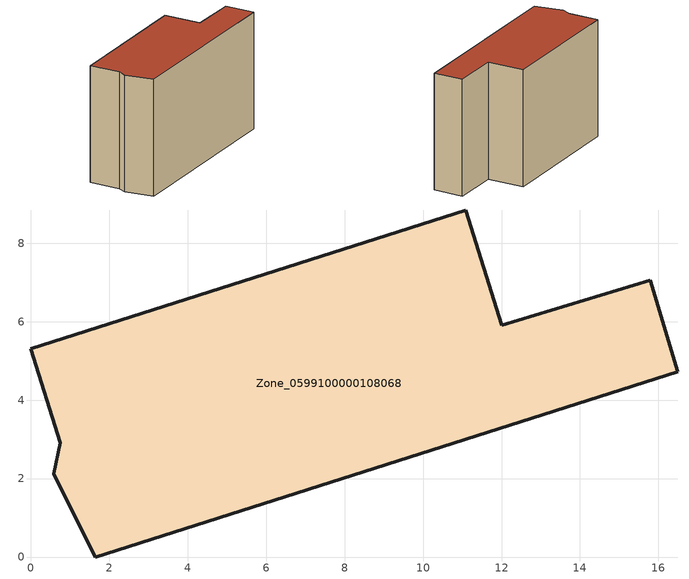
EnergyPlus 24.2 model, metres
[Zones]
Zone_0599100000108068
 floor ground (C_G): 0.58,2.13 0.75,2.91 0,5.31 11.09,8.85 12,5.91 15.79,7.06 16.49,4.73 1.64,0 z0
 wall outside (C_F): 0.75,2.91 0.58,2.13 1.64,0 16.49,4.73 15.79,7.06 12,5.91 11.09,8.85 0,5.31 0.75,2.91 z0:9.62
 roof outside (C_R): 11.09,8.85 0,5.31 0.75,2.91 0.58,2.13 1.64,0 16.49,4.73 15.79,7.06 12,5.91 z9.62
[BUILDING]
Pand.0599100000108068: North Axis=0; Terrain=City; Loads Convergence Tolerance Value=0.04; Temperature Convergence Tolerance Value=0.4; Solar Distribution=FullExterior; Maximum Number of Warmup Days=25; Minimum Number of Warmup Days=1
[Site:Location]
Rotterdam.The.Hague.AP_ZH_NLD Design_Conditions: Latitude=51.96; Longitude=4.45; Time Zone=1; Elevation=-4.5
[SITE:GROUNDTEMPERATURE:BUILDINGSURFACE]
18, 18, 18, 18, 18, 18, 18, 18, 18, 18, 18, 18
[MATERIAL] Thermal Absorptance=0.9; Solar Absorptance=0.7; Visible Absorptance=0.7
Name | Roughness | Thickness | Conductivity | Density | Specific Heat
G.TI.1946 | MediumSmooth | 0.15 | 1 | 540 | 1210
F.TI.1946 | Rough | 0.3 | 0.857143 | 1920 | 840
R.TI.1946 | MediumRough | 0.2 | 0.1 | 1500 | 1000
[CONSTRUCTION]
C_G: G.TI.1946
C_F: F.TI.1946
C_R: R.TI.1946
[ZONE]
Zone_0599100000108068: Type=1; Multiplier=1; Ceiling Height=Autocalculate; Volume=Autocalculate; Floor Area=autocalculate; Part of Total Floor Area=Yes
[ZONEINFILTRATION:DESIGNFLOWRATE]
Infil_Zone_0599100000108068: Zone or ZoneList or Space or SpaceList=Zone_0599100000108068; Schedule=AlwaysOn; Design Flow Rate Calculation Method=Flow/Area; Flow Rate per Floor Area=0.003; Constant Term Coefficient=1; Temperature Term Coefficient=0; Velocity Term Coefficient=0; Velocity Squared Term Coefficient=0
[HVACTEMPLATE:ZONE:IDEALLOADSAIRSYSTEM]
Zone_0599100000108068: Maximum Heating Supply Air Temperature=50; Minimum Cooling Supply Air Temperature=13; Maximum Heating Supply Air Humidity Ratio=0.0156; Minimum Cooling Supply Air Humidity Ratio=0.0077; Heating Limit=NoLimit; Cooling Limit=NoLimit; Dehumidification Control Type=ConstantSensibleHeatRatio; Cooling Sensible Heat Ratio=0.7; Dehumidification Setpoint=60; Humidification Control Type=None; Humidification Setpoint=30; Outdoor Air Method=None; Outdoor Air Flow Rate per Person=0.00944; Outdoor Air Flow Rate per Zone Floor Area=0; Outdoor Air Flow Rate per Zone=0; Demand Controlled Ventilation Type=None; Outdoor Air Economizer Type=NoEconomizer; Heat Recovery Type=None; Sensible Heat Recovery Effectiveness=0.7; Latent Heat Recovery Effectiveness=0.65
[ZONECONTROL:THERMOSTAT]
ThermostatControl_Zone_0599100000108068: Zone or ZoneList=Zone_0599100000108068; Control Type Schedule=DualSetpointControlType; Control 1=Thermostat_Zone_0599100000108068; Temperature Difference Between Cutout And Setpoint=0
[THERMOSTATSETPOINT:DUALSETPOINT]
Thermostat_Zone_0599100000108068: Heating Setpoint Temperature Schedule=HeatingSetpoint_Zone_0599100000108068; Cooling Setpoint Temperature Schedule=CoolingSetpoint_Zone_0599100000108068
[SCHEDULE:COMPACT]
HeatingSetpoint_Zone_0599100000108068: Through: 12/31, For: AllDays, Until: 24:00, 21
CoolingSetpoint_Zone_0599100000108068: Through: 12/31, For: AllDays, Until: 24:00, 24
DualSetpointControlType: Through: 12/31, For: AllDays, Until: 24:00, 4
AlwaysOn: Through: 12/31, For: AllDays, Until: 24:00, 1
